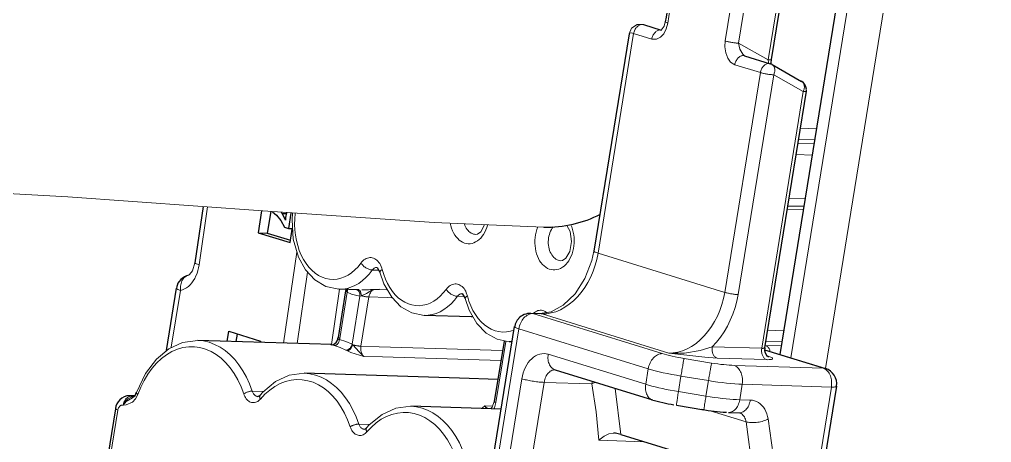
# Model space of a CAD drawing. Header units: millimetres. Extents: x 6 to 3615, y -854 to 0.
# Drawn here: x 82.34 to 88.2, y -125.72 to -123.17 of the extents above; entities that cross this region are included whole.
import ezdxf

# ---------------------------------------------------------------- set-up
doc = ezdxf.new("R2010")
doc.units = ezdxf.units.MM

msp = doc.modelspace()

# ---------------------------------------------------------------- linework, layer by layer
at = {"linetype": 'Continuous', "lineweight": 13}
for points in [[(87.3135, -119.2475), (87.2623, -119.2316), (87.3229, -118.8573), (87.9906, -119.0631), (86.9943, -125.2075)], [(87.2031, -125.2716), (88.2044, -119.0984)], [(86.5991, -123.2984), (86.7293, -122.4955), (86.3828, -122.3886), (86.259, -123.1507), (86.2526, -123.1915)], [(86.8094, -122.5084), (86.6791, -123.3113), (86.8576, -123.4127), (86.964, -122.758)], [(86.2123, -123.2333), (86.2307, -123.2084), (86.2376, -123.1835)], [(86.2376, -123.1835), (86.2376, -123.184), (86.2381, -123.185), (86.2396, -123.186), (86.2526, -123.1915)], [(86.1054, -123.2), (86.0676, -123.199), (86.0338, -123.2218), (86.0194, -123.2551)], [(86.1054, -123.2), (86.1014, -123.199), (86.0974, -123.1985), (86.0935, -123.199), (86.0895, -123.1995), (86.085, -123.2004), (86.081, -123.2024), (86.0771, -123.2049), (86.0731, -123.2074), (86.0691, -123.2104), (86.0656, -123.2144), (86.0621, -123.2183), (86.0592, -123.2223), (86.0562, -123.2273), (86.0537, -123.2323), (86.0512, -123.2372), (86.0497, -123.2427), (86.0482, -123.2482), (86.0467, -123.2536)], [(86.2526, -123.1915), (86.2431, -123.2258), (86.2277, -123.2551), (86.2078, -123.2765), (86.1839, -123.2879), (86.1561, -123.287)], [(86.2128, -123.2333), (86.2088, -123.2323), (86.2048, -123.2323), (86.2009, -123.2328), (86.1969, -123.2333), (86.1929, -123.2348), (86.1889, -123.2367), (86.1849, -123.2392), (86.181, -123.2417), (86.1775, -123.2452), (86.174, -123.2487), (86.1705, -123.2527), (86.1675, -123.2566), (86.1651, -123.2616), (86.1626, -123.2661), (86.1606, -123.271), (86.1586, -123.2765), (86.1571, -123.282), (86.1561, -123.287)], [(86.1561, -123.287), (86.0467, -123.2536), (85.8325, -124.5771), (86.5961, -124.8127), (86.8109, -123.4893), (86.6567, -123.4416)], [(86.0194, -123.2551), (86.0214, -123.2517), (86.0244, -123.2507), (86.0338, -123.2502), (86.0467, -123.2536)], [(86.5991, -123.2984), (86.5971, -123.3347), (86.6021, -123.3705), (86.6135, -123.4018), (86.6314, -123.4257), (86.6567, -123.4416)], [(86.5991, -123.2984), (86.6031, -123.2994), (86.6075, -123.3009), (86.612, -123.3019), (86.617, -123.3029), (86.6219, -123.3039), (86.6274, -123.3054), (86.6329, -123.3063), (86.6384, -123.3073), (86.6443, -123.3078), (86.6498, -123.3088), (86.6553, -123.3093), (86.6602, -123.3103), (86.6657, -123.3108), (86.6702, -123.3108), (86.6751, -123.3113), (86.6791, -123.3113)], [(86.6791, -123.3113), (86.6866, -123.3476), (86.704, -123.3784), (86.7154, -123.3879)], [(86.7154, -123.3879), (86.7114, -123.3869), (86.7075, -123.3869), (86.7035, -123.3869), (86.699, -123.3874), (86.695, -123.3889), (86.6906, -123.3904), (86.6866, -123.3929), (86.6826, -123.3953), (86.6791, -123.3988), (86.6751, -123.4023), (86.6722, -123.4063), (86.6687, -123.4107), (86.6662, -123.4152), (86.6632, -123.4202), (86.6612, -123.4252), (86.6592, -123.4306), (86.6577, -123.4361), (86.6567, -123.4416)], [(86.8576, -123.4127), (86.8616, -123.4127), (86.8646, -123.4127), (86.8675, -123.4127), (86.87, -123.4127), (86.872, -123.4122), (86.8735, -123.4117), (86.875, -123.4112), (86.8755, -123.4107), (86.876, -123.4103)], [(86.8695, -123.4356), (86.8656, -123.4346), (86.8616, -123.4341), (86.8571, -123.4346), (86.8531, -123.4351), (86.8491, -123.4366), (86.8447, -123.4381), (86.8407, -123.4406), (86.8367, -123.4431), (86.8332, -123.446), (86.8293, -123.45), (86.8263, -123.454), (86.8228, -123.458), (86.8198, -123.4629), (86.8173, -123.4679), (86.8153, -123.4729), (86.8134, -123.4784), (86.8119, -123.4838), (86.8109, -123.4893)], [(86.8909, -123.5022), (86.8929, -123.4973), (86.8944, -123.4923), (86.8959, -123.4873), (86.8969, -123.4823), (86.8969, -123.4774), (86.8974, -123.4724), (86.8969, -123.4674), (86.8959, -123.4629), (86.8949, -123.459), (86.8934, -123.455), (86.8914, -123.4515), (86.8894, -123.448), (86.8869, -123.4451), (86.8839, -123.4426), (86.881, -123.4406)], [(86.5205, -125.1409), (86.8188, -125.1498), (87.0694, -123.6036), (86.8909, -123.5022), (86.6761, -124.8257)], [(86.8109, -123.4893), (86.8148, -123.4903), (86.8193, -123.4913), (86.8238, -123.4928), (86.8288, -123.4938), (86.8337, -123.4948), (86.8392, -123.4958), (86.8447, -123.4968), (86.8501, -123.4978), (86.8556, -123.4987), (86.8616, -123.4997), (86.867, -123.5002), (86.872, -123.5007), (86.877, -123.5012), (86.882, -123.5017), (86.8869, -123.5022), (86.8909, -123.5022)], [(87.0694, -123.6036), (87.0714, -123.5987), (87.0734, -123.5937), (87.0744, -123.5887), (87.0754, -123.5833), (87.0759, -123.5783), (87.0759, -123.5738), (87.0754, -123.5688), (87.0749, -123.5644), (87.0734, -123.5604), (87.0719, -123.5564), (87.0704, -123.5524), (87.0679, -123.5495), (87.0654, -123.5465), (87.0624, -123.544), (87.0594, -123.542)], [(87.0694, -123.6036), (87.0729, -123.6036), (87.0763, -123.6036), (87.0793, -123.6036), (87.0818, -123.6036), (87.0838, -123.6031), (87.0853, -123.6027), (87.0868, -123.6022), (87.0873, -123.6017), (87.0878, -123.6012)], [(87.1504, -123.8274), (87.0515, -123.8239)], [(87.14, -123.894), (87.0406, -123.891)], [(87.1355, -123.9188), (87.0366, -123.9159)], [(87.1251, -123.9855), (87.0256, -123.9825)], [(81.7279, -124.1868), (82.6357, -124.238), (83.8105, -124.3225), (84.8446, -124.3911), (85.5023, -124.42)], [(83.4779, -124.2982), (83.4272, -124.6467)], [(86.9834, -124.2445), (87.0823, -124.2475)], [(84.2694, -124.7933), (84.1913, -124.7769), (84.1247, -124.7367), (84.069, -124.677), (84.0268, -124.6009), (83.995, -124.4931), (83.9875, -124.3752), (83.9905, -124.336)], [(84.0069, -124.337), (84.0039, -124.3698), (84.0029, -124.4031), (84.0044, -124.4359), (84.0079, -124.4687), (84.0134, -124.5005), (84.0213, -124.5313), (84.0312, -124.5607), (84.0432, -124.589), (84.0566, -124.6149), (84.072, -124.6392), (84.0889, -124.6611), (84.1073, -124.68), (84.1267, -124.6969), (84.1471, -124.7103), (84.1685, -124.7213), (84.1908, -124.7287), (84.2132, -124.7337), (84.2361, -124.7347), (84.2589, -124.7332), (84.2818, -124.7282), (84.3042, -124.7198), (84.3256, -124.7088), (84.3464, -124.6949), (84.3663, -124.678), (84.3852, -124.6581), (84.4026, -124.6362)], [(86.9724, -124.3106), (87.0719, -124.3141)], [(84.9415, -124.3961), (84.945, -124.412), (84.9495, -124.4269), (84.955, -124.4414), (84.9614, -124.4548), (84.9689, -124.4672), (84.9768, -124.4786), (84.9858, -124.4886), (84.9952, -124.4975), (85.0052, -124.505), (85.0156, -124.511), (85.0266, -124.5154), (85.038, -124.5184), (85.0494, -124.5194), (85.0609, -124.5194), (85.0723, -124.5174), (85.0832, -124.5139), (85.0942, -124.509), (85.1051, -124.5025), (85.1151, -124.4951), (85.1245, -124.4856), (85.1339, -124.4752), (85.1419, -124.4632), (85.1494, -124.4508), (85.1558, -124.4369), (85.1618, -124.4225), (85.1663, -124.4071)], [(85.0261, -124.4006), (85.0295, -124.4095), (85.0335, -124.418), (85.038, -124.4259), (85.043, -124.4334), (85.0484, -124.4399), (85.0539, -124.4458), (85.0599, -124.4508), (85.0663, -124.4553), (85.0733, -124.4588), (85.0803, -124.4612), (85.0872, -124.4627), (85.0942, -124.4632)], [(85.1484, -124.4066), (85.1245, -124.4473), (85.1051, -124.4612), (85.0942, -124.4637)], [(85.4685, -124.419), (85.4631, -124.4339), (85.4586, -124.4493), (85.4551, -124.4657), (85.4526, -124.4821), (85.4511, -124.499), (85.4511, -124.5154), (85.4521, -124.5323), (85.4541, -124.5487), (85.4571, -124.5647), (85.4616, -124.5806), (85.4665, -124.595), (85.473, -124.6089), (85.48, -124.6218), (85.4879, -124.6338), (85.4969, -124.6447), (85.5063, -124.6536), (85.5168, -124.6616), (85.5272, -124.6681), (85.5381, -124.673), (85.5496, -124.676), (85.561, -124.678), (85.5724, -124.678), (85.5839, -124.676), (85.5953, -124.673), (85.6067, -124.6681), (85.6177, -124.6616), (85.6281, -124.6541), (85.6376, -124.6447), (85.647, -124.6338), (85.6555, -124.6223), (85.6629, -124.6094), (85.6694, -124.5955), (85.6754, -124.5806), (85.6803, -124.5652), (85.6838, -124.5492), (85.6863, -124.5323), (85.6878, -124.5159), (85.6883, -124.499), (85.6878, -124.4821), (85.6858, -124.4657), (85.6828, -124.4498), (85.6788, -124.4339), (85.6734, -124.419), (85.6674, -124.4051)], [(85.562, -124.419), (85.556, -124.4269), (85.5511, -124.4349), (85.5461, -124.4438), (85.5421, -124.4538), (85.5386, -124.4637), (85.5362, -124.4742), (85.5342, -124.4851), (85.5327, -124.496), (85.5322, -124.507), (85.5322, -124.5179), (85.5332, -124.5294), (85.5347, -124.5398), (85.5371, -124.5502), (85.5401, -124.5607), (85.5441, -124.5701), (85.5486, -124.5791), (85.5536, -124.5875), (85.559, -124.595), (85.565, -124.6019), (85.5714, -124.6074), (85.5779, -124.6124), (85.5854, -124.6164), (85.5923, -124.6193), (85.6003, -124.6213), (85.6077, -124.6218)], [(85.6435, -124.4095), (85.6634, -124.4463), (85.6724, -124.506), (85.6614, -124.5661), (85.6381, -124.6059), (85.6187, -124.6198), (85.6077, -124.6218)], [(84.0153, -124.5716), (83.9363, -125.1185)], [(85.482, -124.9405), (85.5496, -124.9296), (85.6222, -124.8908), (85.6933, -124.8222), (85.7534, -124.7292), (85.7947, -124.6208), (85.8071, -124.5637)], [(85.4944, -124.943), (85.5217, -124.942), (85.5496, -124.937), (85.5774, -124.9291), (85.6053, -124.9176), (85.6321, -124.9027), (85.6585, -124.8843), (85.6838, -124.8634), (85.7082, -124.8391), (85.731, -124.8127), (85.7519, -124.7834), (85.7708, -124.7526), (85.7882, -124.7198), (85.8026, -124.6855), (85.8151, -124.6497), (85.825, -124.6139), (85.8325, -124.5771)], [(85.8071, -124.5637), (85.8076, -124.5652), (85.8086, -124.5666), (85.8106, -124.5681), (85.8131, -124.5696), (85.817, -124.5716), (85.8215, -124.5731), (85.8265, -124.5751), (85.8325, -124.5771)], [(83.3148, -124.8008), (83.3273, -124.7973), (83.3392, -124.7919), (83.3511, -124.7849), (83.3621, -124.7764), (83.373, -124.7665), (83.383, -124.7551), (83.3919, -124.7426), (83.4004, -124.7287), (83.4078, -124.7138), (83.4143, -124.6984), (83.4197, -124.6815), (83.4242, -124.6646), (83.4272, -124.6467)], [(83.4018, -124.6353), (83.3864, -124.684), (83.37, -124.7054), (83.3636, -124.7093)], [(83.4018, -124.6353), (83.4023, -124.6362), (83.4033, -124.6372), (83.4053, -124.6387), (83.4083, -124.6402), (83.4118, -124.6417), (83.4163, -124.6432), (83.4212, -124.6452), (83.4272, -124.6467)], [(84.5309, -124.676), (84.5279, -124.6661), (84.5244, -124.6566), (84.5205, -124.6477), (84.516, -124.6397), (84.5105, -124.6323), (84.505, -124.6253), (84.4991, -124.6193), (84.4926, -124.6144), (84.4857, -124.6104), (84.4787, -124.6069), (84.4712, -124.6049), (84.4638, -124.6034), (84.4568, -124.6034), (84.4494, -124.6039), (84.4419, -124.6059), (84.4344, -124.6089), (84.4275, -124.6124), (84.421, -124.6169), (84.4146, -124.6228), (84.4081, -124.6288), (84.4026, -124.6362)], [(84.4026, -124.6362), (84.4051, -124.6397), (84.4081, -124.6437), (84.4116, -124.6472), (84.4151, -124.6512), (84.419, -124.6546), (84.423, -124.6581), (84.4275, -124.6611), (84.432, -124.6641), (84.4364, -124.6671), (84.4409, -124.6696), (84.4454, -124.6715), (84.4499, -124.6735), (84.4543, -124.675), (84.4588, -124.6765), (84.4633, -124.6775), (84.4673, -124.678), (84.4712, -124.6785)], [(83.3636, -124.7093), (83.3576, -124.7113), (83.3516, -124.7138), (83.3462, -124.7168), (83.3407, -124.7213), (83.3357, -124.7257), (83.3313, -124.7312), (83.3273, -124.7372), (83.3238, -124.7441), (83.3208, -124.7511), (83.3183, -124.7585), (83.3163, -124.7665), (83.3153, -124.775), (83.3143, -124.7834), (83.3143, -124.7919), (83.3148, -124.8008)], [(84.08, -124.6909), (84.0178, -125.121)], [(84.2694, -124.7933), (84.2937, -124.7929), (84.3186, -124.7889), (84.3425, -124.7814), (84.3663, -124.7715), (84.3892, -124.7585), (84.4116, -124.7421), (84.4325, -124.7237), (84.4528, -124.7024), (84.4712, -124.6785)], [(84.5001, -124.6621), (84.4966, -124.6621), (84.4931, -124.6626), (84.4896, -124.6636), (84.4862, -124.6651), (84.4832, -124.6671), (84.4797, -124.6691), (84.4767, -124.672), (84.4737, -124.675), (84.4712, -124.6785)], [(84.513, -124.6795), (84.4712, -124.6785)], [(84.5309, -124.676), (84.5279, -124.6775), (84.5249, -124.6795), (84.5229, -124.6815), (84.5205, -124.6835), (84.519, -124.685), (84.518, -124.687), (84.517, -124.6884), (84.517, -124.6899), (84.517, -124.6914)], [(84.783, -124.9519), (84.7094, -124.937), (84.6433, -124.8992), (84.5881, -124.8426), (84.5413, -124.762), (84.517, -124.6914)], [(84.5309, -124.676), (84.5398, -124.7054), (84.5503, -124.7332), (84.5627, -124.7595), (84.5766, -124.7844), (84.592, -124.8068), (84.6094, -124.8272), (84.6273, -124.8451), (84.6467, -124.86), (84.6671, -124.8724), (84.6885, -124.8823), (84.7099, -124.8888), (84.7322, -124.8928), (84.7546, -124.8933), (84.7765, -124.8908), (84.7989, -124.8853), (84.8202, -124.8774), (84.8416, -124.8659), (84.8615, -124.852), (84.8809, -124.8351), (84.8993, -124.8162), (84.9162, -124.7948)], [(85.0445, -124.8341), (85.0415, -124.8247), (85.038, -124.8152), (85.034, -124.8063), (85.0295, -124.7978), (85.0241, -124.7904), (85.0186, -124.7839), (85.0121, -124.7779), (85.0057, -124.773), (84.9992, -124.7685), (84.9923, -124.7655), (84.9848, -124.763), (84.9773, -124.762), (84.9699, -124.7615), (84.9629, -124.7625), (84.9555, -124.7645), (84.948, -124.767), (84.9411, -124.771), (84.9346, -124.7754), (84.9281, -124.7809), (84.9217, -124.7874), (84.9162, -124.7948)], [(83.3148, -124.8008), (83.2592, -125.1438)], [(83.2895, -124.7874), (83.29, -124.7889), (83.291, -124.7904), (83.293, -124.7919), (83.296, -124.7933), (83.2994, -124.7953), (83.3039, -124.7968), (83.3089, -124.7988), (83.3148, -124.8008)], [(84.2739, -124.7938), (84.2256, -125.1274)], [(84.2734, -125.0961), (84.2744, -125.0897), (84.3196, -124.8112)], [(84.3102, -124.8028), (84.3102, -124.8033), (84.3107, -124.8038), (84.3116, -124.8043), (84.3126, -124.8053), (84.3141, -124.8058)], [(84.3196, -124.8112), (84.3206, -124.8078), (84.3211, -124.8048), (84.3211, -124.8013), (84.3211, -124.7983), (84.3211, -124.7948)], [(84.3196, -124.8112), (84.345, -124.8227), (84.3703, -124.8301), (84.3967, -124.8351)], [(84.3967, -124.8351), (84.3967, -124.8316), (84.3967, -124.8281), (84.3962, -124.8247), (84.3957, -124.8212), (84.3952, -124.8177), (84.3942, -124.8147), (84.3927, -124.8117), (84.3912, -124.8093), (84.3897, -124.8068), (84.3877, -124.8043), (84.3857, -124.8023), (84.3837, -124.8003), (84.3812, -124.7988), (84.3793, -124.7978), (84.3768, -124.7968)], [(84.4056, -124.8341), (84.4006, -124.8078), (84.3957, -124.8013), (84.3932, -124.7988), (84.3877, -124.7973)], [(84.4056, -124.8341), (84.4359, -124.8197), (84.4678, -124.8003), (84.4847, -124.7953)], [(84.4852, -124.7953), (84.4812, -124.7963), (84.4777, -124.7978), (84.4742, -124.7998), (84.4707, -124.8023), (84.4673, -124.8053), (84.4643, -124.8083), (84.4618, -124.8122), (84.4593, -124.8162), (84.4568, -124.8207), (84.4548, -124.8252), (84.4528, -124.8301), (84.4518, -124.8351), (84.4509, -124.8406)], [(84.5587, -124.7978), (84.4847, -124.7953)], [(84.9162, -124.7948), (84.9187, -124.7983), (84.9217, -124.8023), (84.9251, -124.8058), (84.9286, -124.8093), (84.9326, -124.8132), (84.9366, -124.8162), (84.9411, -124.8197), (84.945, -124.8227), (84.9495, -124.8252), (84.9545, -124.8277), (84.9589, -124.8301), (84.9634, -124.8321), (84.9679, -124.8336), (84.9724, -124.8351), (84.9768, -124.8361), (84.9808, -124.8366), (84.9848, -124.8371)], [(85.0136, -124.8202), (85.0102, -124.8207), (85.0067, -124.8212), (85.0032, -124.8222), (84.9997, -124.8237), (84.9967, -124.8257), (84.9933, -124.8277), (84.9903, -124.8306), (84.9873, -124.8336), (84.9848, -124.8366)], [(86.258, -125.1786), (86.2859, -125.1777), (86.3137, -125.1727), (86.3415, -125.1647), (86.3689, -125.1533), (86.3962, -125.1384), (86.4226, -125.12), (86.4479, -125.0991), (86.4723, -125.0747), (86.4947, -125.0484), (86.5156, -125.0191), (86.5349, -124.9882), (86.5518, -124.9554), (86.5668, -124.9211), (86.5792, -124.8853), (86.5891, -124.8495), (86.5961, -124.8127)], [(86.5205, -125.1409), (86.5459, -125.1135), (86.5697, -125.0832), (86.5916, -125.0509), (86.6115, -125.0166), (86.6294, -124.9808), (86.6448, -124.9435), (86.6582, -124.9047), (86.6687, -124.8654), (86.6761, -124.8257)], [(86.5961, -124.8127), (86.6001, -124.8137), (86.6045, -124.8152), (86.609, -124.8162), (86.614, -124.8172), (86.6195, -124.8182), (86.6244, -124.8197), (86.6299, -124.8207), (86.6354, -124.8217), (86.6413, -124.8222), (86.6468, -124.8232), (86.6523, -124.8237), (86.6572, -124.8247), (86.6627, -124.8252), (86.6672, -124.8252), (86.6722, -124.8257), (86.6761, -124.8257)], [(84.3544, -125.1289), (84.3494, -125.1254), (84.3967, -124.8351), (84.4056, -124.8341)], [(84.5896, -124.8451), (84.5617, -124.8441), (84.4509, -124.8406), (84.4026, -125.1364), (84.5135, -125.1399), (85.2563, -125.1632)], [(84.4056, -124.8341), (84.4086, -124.8346), (84.4121, -124.8356), (84.4151, -124.8361), (84.4185, -124.8366), (84.422, -124.8371), (84.4255, -124.8381), (84.429, -124.8386), (84.4325, -124.8391), (84.4359, -124.8391), (84.4389, -124.8396), (84.4424, -124.8401), (84.4454, -124.8401), (84.4479, -124.8406), (84.4509, -124.8406)], [(84.783, -124.9519), (84.8073, -124.9509), (84.8322, -124.947), (84.856, -124.94), (84.8799, -124.9301), (84.9028, -124.9166), (84.9251, -124.9007), (84.946, -124.8818), (84.9664, -124.8605), (84.9848, -124.8366)], [(85.0266, -124.8381), (84.9848, -124.8366)], [(85.0445, -124.8341), (85.0415, -124.8361), (85.0385, -124.8381), (85.036, -124.8401), (85.034, -124.8416), (85.0325, -124.8436), (85.0315, -124.8451), (85.0305, -124.847), (85.0305, -124.8485), (85.0305, -124.85)], [(85.2965, -125.1105), (85.2229, -125.0956), (85.1568, -125.0578), (85.1016, -125.0012), (85.0549, -124.9206), (85.0305, -124.85)], [(85.0445, -124.8341), (85.0539, -124.8649), (85.0648, -124.8943), (85.0778, -124.9216), (85.0927, -124.947), (85.1091, -124.9698), (85.1275, -124.9902), (85.1469, -125.0081), (85.1673, -125.023), (85.1886, -125.035), (85.211, -125.0439), (85.2339, -125.0494), (85.2567, -125.0519), (85.2801, -125.0509), (85.3035, -125.0464), (85.3259, -125.0389)], [(85.4387, -124.941), (85.4322, -124.941), (85.4253, -124.9425), (85.4183, -124.9445), (85.4114, -124.9475), (85.4044, -124.9509), (85.3979, -124.9554), (85.3915, -124.9609), (85.3855, -124.9669), (85.3795, -124.9733), (85.3746, -124.9808), (85.3696, -124.9887), (85.3656, -124.9967), (85.3616, -125.0051), (85.3587, -125.0141), (85.3562, -125.023), (85.3542, -125.0325)], [(85.4387, -124.941), (85.4327, -124.9395), (85.4268, -124.939)], [(86.2192, -125.1816), (85.4387, -124.941), (85.4944, -124.9425), (86.258, -125.1786)], [(85.5262, -124.9365), (85.5197, -124.9316), (85.5128, -124.9271), (85.5058, -124.9241), (85.4984, -124.9216), (85.4914, -124.9206), (85.4839, -124.9201), (85.4765, -124.9211), (85.469, -124.9226), (85.4621, -124.9256), (85.4546, -124.9291), (85.4482, -124.934), (85.4417, -124.9395)], [(85.4944, -124.9425), (85.4884, -124.9415), (85.482, -124.9405)], [(85.5317, -125.1856), (86.1198, -125.3666), (86.1347, -125.2731), (85.3542, -125.0325), (84.8769, -127.9781), (84.9411, -127.998), (85.3731, -125.3328)], [(85.3293, -125.0191), (85.3293, -125.0205), (85.3308, -125.022), (85.3328, -125.0235), (85.3353, -125.025), (85.3393, -125.027), (85.3433, -125.0285), (85.3487, -125.0305), (85.3542, -125.0325)], [(86.8541, -125.0409), (86.9536, -125.0439)], [(83.4188, -125.1026), (83.3278, -125.1145), (83.2438, -125.1533), (83.1692, -125.2154), (83.104, -125.3014), (83.0499, -125.4158)], [(83.7474, -125.4078), (83.7315, -125.3646), (83.7126, -125.3228), (83.6912, -125.2845), (83.6673, -125.2487), (83.6415, -125.2164), (83.6136, -125.1881), (83.5838, -125.1632), (83.553, -125.1424), (83.5207, -125.1259), (83.4874, -125.1135), (83.4531, -125.1056), (83.4188, -125.1026)], [(84.2406, -125.1334), (84.2435, -125.1334), (84.246, -125.1329), (84.2485, -125.1319), (84.251, -125.1309), (84.2535, -125.1299), (84.256, -125.1279), (84.2585, -125.1259), (84.2604, -125.124), (84.2629, -125.1215), (84.2649, -125.119), (84.2664, -125.116), (84.2684, -125.113), (84.2699, -125.11), (84.2709, -125.1066), (84.2719, -125.1031), (84.2729, -125.0996), (84.2734, -125.0961)], [(84.2644, -125.0842), (84.2644, -125.0847), (84.2649, -125.0852), (84.2659, -125.0857), (84.2669, -125.0867), (84.2684, -125.0872), (84.2704, -125.0882), (84.2724, -125.0887), (84.2744, -125.0897)], [(84.3494, -125.1254), (84.3121, -125.108), (84.2734, -125.0961)], [(85.2756, -125.1085), (85.216, -125.4759)], [(85.2965, -125.1105), (85.3144, -125.11)], [(86.8432, -125.1076), (86.9426, -125.1105)], [(83.6957, -125.4242), (83.6798, -125.381), (83.6609, -125.3402), (83.639, -125.3024), (83.6151, -125.2676), (83.5888, -125.2368), (83.5604, -125.21), (83.5301, -125.1866), (83.4988, -125.1682), (83.466, -125.1543), (83.4322, -125.1448), (83.3984, -125.1404), (83.3641, -125.1404), (83.3298, -125.1453), (83.296, -125.1553), (83.2626, -125.1692), (83.2308, -125.1881), (83.2, -125.2115), (83.1707, -125.2388), (83.1438, -125.2701), (83.1185, -125.3049), (83.0956, -125.3432), (83.0757, -125.384), (83.0583, -125.4277)], [(84.2406, -125.1334), (84.2227, -125.1284), (84.2217, -125.1279), (84.2212, -125.1279), (84.2217, -125.1274), (84.2227, -125.1274), (84.2291, -125.1274)], [(84.3121, -125.1607), (84.2768, -125.1443), (84.2406, -125.1334)], [(84.3121, -125.1607), (84.3151, -125.1607), (84.3176, -125.1603), (84.3206, -125.1593), (84.3236, -125.1583), (84.3266, -125.1568), (84.329, -125.1553), (84.332, -125.1528), (84.3345, -125.1508), (84.337, -125.1483), (84.3395, -125.1453), (84.342, -125.1424), (84.344, -125.1394), (84.3455, -125.1359), (84.3469, -125.1324), (84.3484, -125.1289), (84.3494, -125.1254)], [(84.3216, -125.1652), (84.3121, -125.1607)], [(84.3544, -125.1289), (84.34, -125.1543), (84.3286, -125.1632), (84.3216, -125.1652)], [(84.421, -125.1985), (84.342, -125.1742), (84.3216, -125.1652)], [(84.421, -125.1985), (84.3922, -125.1712), (84.3544, -125.1289)], [(84.3544, -125.1294), (84.3574, -125.1299), (84.3604, -125.1304), (84.3634, -125.1314), (84.3668, -125.1319), (84.3703, -125.1329), (84.3738, -125.1334), (84.3773, -125.1339), (84.3808, -125.1344), (84.3842, -125.1349), (84.3877, -125.1354), (84.3907, -125.1359), (84.3942, -125.1359), (84.3972, -125.1364), (84.4001, -125.1364), (84.4026, -125.1364)], [(84.4026, -125.1364), (84.4021, -125.1419), (84.4016, -125.1478), (84.4016, -125.1533), (84.4021, -125.1588), (84.4026, -125.1642), (84.4041, -125.1697), (84.4056, -125.1747), (84.4076, -125.1796), (84.4096, -125.1841), (84.4121, -125.1881), (84.4146, -125.1921), (84.418, -125.1955), (84.421, -125.1985)], [(85.5317, -125.1856), (85.5192, -125.1826), (85.5063, -125.1811), (85.4934, -125.1821), (85.4805, -125.1846), (85.4675, -125.1891), (85.4556, -125.1951), (85.4437, -125.203), (85.4322, -125.2125), (85.4213, -125.2234), (85.4114, -125.2358), (85.4024, -125.2492), (85.3945, -125.2642), (85.3875, -125.2806), (85.3815, -125.2975), (85.3766, -125.3149), (85.3731, -125.3328)], [(86.258, -125.1786), (86.354, -125.1781), (86.4479, -125.1627), (86.5205, -125.1409)], [(86.258, -125.1786), (86.4753, -125.204), (86.5499, -125.209)], [(86.5205, -125.1409), (86.52, -125.1458), (86.5195, -125.1513), (86.5195, -125.1568), (86.52, -125.1617), (86.5205, -125.1672), (86.5215, -125.1722), (86.523, -125.1772), (86.5245, -125.1816), (86.5265, -125.1861), (86.5285, -125.1906), (86.531, -125.1941), (86.5339, -125.1975), (86.5369, -125.2005), (86.5399, -125.2035), (86.5429, -125.2055), (86.5464, -125.2075), (86.5499, -125.209)], [(86.6523, -125.2532), (87.1897, -125.2696), (86.8362, -125.1607)], [(86.8188, -125.1503), (86.8178, -125.1553), (86.8178, -125.1607), (86.8178, -125.1657), (86.8178, -125.1712), (86.8188, -125.1762), (86.8198, -125.1816), (86.8208, -125.1861), (86.8228, -125.1911), (86.8248, -125.1955), (86.8268, -125.1995), (86.8293, -125.2035), (86.8317, -125.207), (86.8347, -125.21), (86.8377, -125.2125), (86.8412, -125.2149), (86.8447, -125.2169), (86.8482, -125.2179)], [(86.8188, -125.1503), (86.8223, -125.1503), (86.8253, -125.1503), (86.8283, -125.1498), (86.8308, -125.1498), (86.8327, -125.1493), (86.8347, -125.1488), (86.8357, -125.1488), (86.8367, -125.1478), (86.8367, -125.1473)], [(86.8392, -125.1324), (86.8417, -125.1324), (86.9386, -125.1354)], [(86.87, -125.1692), (86.8685, -125.1642), (86.867, -125.1593), (86.8651, -125.1553), (86.8631, -125.1508), (86.8606, -125.1468), (86.8576, -125.1433), (86.8546, -125.1404), (86.8516, -125.1379), (86.8487, -125.1354), (86.8452, -125.1339), (86.8417, -125.1324)], [(85.2463, -125.2239), (84.5319, -125.202), (84.421, -125.1985)], [(85.5317, -125.1856), (85.5307, -125.1941), (85.5302, -125.2025), (85.5302, -125.211), (85.5312, -125.2194), (85.5322, -125.2274), (85.5342, -125.2348), (85.5366, -125.2418), (85.5396, -125.2487), (85.5431, -125.2552), (85.5471, -125.2607), (85.5516, -125.2656), (85.556, -125.2701), (85.5615, -125.2736), (85.567, -125.2766), (85.5729, -125.2791)], [(86.2192, -125.1816), (86.2123, -125.1821), (86.2053, -125.1831), (86.1984, -125.1851), (86.1914, -125.1881), (86.1849, -125.1921), (86.1785, -125.1965), (86.172, -125.2015), (86.1661, -125.2075), (86.1601, -125.2144), (86.1551, -125.2214), (86.1501, -125.2294), (86.1462, -125.2378), (86.1422, -125.2463), (86.1392, -125.2552), (86.1367, -125.2642), (86.1347, -125.2731)], [(86.2192, -125.1816), (86.2327, -125.1856), (86.2471, -125.1896), (86.2625, -125.1936), (86.2789, -125.197), (86.2963, -125.201), (86.3142, -125.2045), (86.3321, -125.208), (86.3505, -125.211)], [(86.3505, -125.211), (86.3505, -125.2129), (86.3495, -125.2154), (86.349, -125.2189), (86.348, -125.2229), (86.347, -125.2279), (86.346, -125.2338), (86.345, -125.2403), (86.3435, -125.2473), (86.3425, -125.2547), (86.3411, -125.2632), (86.3396, -125.2716), (86.3381, -125.2806), (86.3366, -125.2895), (86.3351, -125.2985), (86.3336, -125.3079), (86.3321, -125.3174)], [(86.3505, -125.211), (86.5165, -125.2383)], [(86.5165, -125.2383), (86.5161, -125.2398), (86.5156, -125.2423), (86.5151, -125.2453), (86.5141, -125.2492), (86.5136, -125.2537), (86.5126, -125.2587), (86.5116, -125.2647), (86.5101, -125.2711), (86.5091, -125.2781), (86.5076, -125.2855), (86.5061, -125.2935), (86.5051, -125.3014), (86.5036, -125.3099), (86.5021, -125.3183), (86.5006, -125.3268), (86.4991, -125.3357), (86.4977, -125.3442)], [(86.5165, -125.2383), (86.5349, -125.2413), (86.5533, -125.2438), (86.5717, -125.2463), (86.5896, -125.2482), (86.6065, -125.2502), (86.6229, -125.2512), (86.6379, -125.2522), (86.6523, -125.2532)], [(86.5499, -125.209), (86.8482, -125.2179)], [(86.8462, -125.1955), (86.8491, -125.196), (86.8516, -125.1965), (86.8541, -125.197)], [(86.8482, -125.2179), (86.8561, -125.2184), (86.8631, -125.2179), (86.869, -125.2179), (86.874, -125.2174), (86.8785, -125.2164), (86.8815, -125.2154), (86.8835, -125.2144), (86.8844, -125.2129), (86.8844, -125.2115), (86.883, -125.2095), (86.881, -125.208), (86.8775, -125.206), (86.873, -125.2035), (86.8675, -125.2015), (86.8616, -125.199), (86.8541, -125.197)], [(85.5739, -125.2791), (85.5675, -125.2796), (85.5615, -125.2806), (85.5555, -125.2821), (85.5496, -125.285), (85.5441, -125.288), (85.5386, -125.2925), (85.5337, -125.297), (85.5287, -125.3024), (85.5242, -125.3089), (85.5202, -125.3154), (85.5163, -125.3223), (85.5133, -125.3303), (85.5103, -125.3382), (85.5083, -125.3462), (85.5068, -125.3551)], [(86.1347, -125.2731), (86.1546, -125.2791), (86.1765, -125.285), (86.1999, -125.2905), (86.2242, -125.2965), (86.2501, -125.3019), (86.2769, -125.3074), (86.3043, -125.3124), (86.3321, -125.3174)], [(86.701, -125.3666), (86.7025, -125.3576), (86.703, -125.3487), (86.703, -125.3402), (86.7025, -125.3313), (86.7015, -125.3223), (86.6995, -125.3144), (86.6975, -125.3059), (86.6945, -125.298), (86.6915, -125.2905), (86.6876, -125.284), (86.6836, -125.2776), (86.6791, -125.2716), (86.6741, -125.2666), (86.6692, -125.2622), (86.6637, -125.2582), (86.6582, -125.2552), (86.6523, -125.2532)], [(87.2031, -125.2716), (87.1967, -125.2701), (87.1897, -125.2696)], [(87.2389, -125.383), (87.2399, -125.3745), (87.2404, -125.3656), (87.2404, -125.3566), (87.2399, -125.3477), (87.2389, -125.3392), (87.2374, -125.3308), (87.2349, -125.3228), (87.2325, -125.3149), (87.229, -125.3074), (87.2255, -125.3004), (87.2215, -125.294), (87.217, -125.2885), (87.2121, -125.283), (87.2066, -125.2786), (87.2016, -125.2751), (87.1957, -125.2721), (87.1897, -125.2696)], [(84.0606, -125.3004), (83.9706, -125.3119), (83.8881, -125.3497), (83.811, -125.4133), (83.7946, -125.4312)], [(84.338, -125.6226), (84.3221, -125.5799), (84.3037, -125.5401), (84.2823, -125.5028), (84.2589, -125.4685), (84.2336, -125.4377), (84.2058, -125.4108), (84.1764, -125.3879), (84.1461, -125.3691), (84.1143, -125.3546), (84.0815, -125.3447), (84.0482, -125.3387), (84.0143, -125.3377), (83.981, -125.3417), (83.9477, -125.3497), (83.9149, -125.3626), (83.8831, -125.3795), (83.8528, -125.4009), (83.8234, -125.4262), (83.7961, -125.4551)], [(84.3892, -125.6062), (84.3733, -125.5625), (84.3544, -125.5212), (84.333, -125.4824), (84.3092, -125.4471), (84.2833, -125.4148), (84.2555, -125.386), (84.2256, -125.3611), (84.1948, -125.3402), (84.1625, -125.3238), (84.1292, -125.3114), (84.0954, -125.3039), (84.0606, -125.3004)], [(85.7952, -125.3641), (85.5068, -125.3551), (85.0812, -127.9772)], [(85.3731, -125.3328), (85.3795, -125.3348), (85.386, -125.3367), (85.3935, -125.3387), (85.4009, -125.3402), (85.4089, -125.3422), (85.4173, -125.3437), (85.4258, -125.3452), (85.4342, -125.3467), (85.4432, -125.3482), (85.4516, -125.3497), (85.4606, -125.3507), (85.469, -125.3522), (85.477, -125.3527), (85.4849, -125.3536), (85.4929, -125.3541), (85.4999, -125.3546), (85.5068, -125.3551)], [(85.7987, -125.3487), (85.7967, -125.3561), (85.7952, -125.3641)], [(85.817, -125.3546), (85.8091, -125.3571), (85.8021, -125.3606), (85.7952, -125.3641)], [(86.3321, -125.3174), (86.3167, -125.4108), (86.4827, -125.4382), (86.4977, -125.3442), (86.3321, -125.3174)], [(86.4977, -125.3442), (86.5255, -125.3487), (86.5533, -125.3527), (86.5807, -125.3561), (86.607, -125.3596), (86.6324, -125.3621), (86.6567, -125.3641), (86.6801, -125.3656), (86.701, -125.3666)], [(83.0499, -125.4158), (83.0499, -125.4168), (83.0499, -125.4178), (83.0504, -125.4193), (83.0509, -125.4203), (83.0518, -125.4218), (83.0533, -125.4232), (83.0548, -125.4247), (83.0563, -125.4262), (83.0583, -125.4277)], [(83.7474, -125.4078), (83.7444, -125.4078), (83.7414, -125.4083), (83.7384, -125.4083), (83.7349, -125.4088), (83.7315, -125.4098), (83.728, -125.4103), (83.7245, -125.4113), (83.721, -125.4123), (83.7175, -125.4138), (83.7141, -125.4148), (83.7106, -125.4163), (83.7071, -125.4178), (83.7041, -125.4193), (83.7011, -125.4213), (83.6982, -125.4228), (83.6957, -125.4242)], [(83.7474, -125.4078), (83.7494, -125.4123), (83.7513, -125.4168), (83.7533, -125.4208), (83.7558, -125.4247), (83.7583, -125.4277), (83.7613, -125.4307), (83.7643, -125.4332), (83.7678, -125.4357), (83.7707, -125.4372), (83.7742, -125.4387), (83.7777, -125.4392), (83.7817, -125.4397)], [(83.7474, -125.4078), (83.814, -125.4103)], [(85.8374, -125.7036), (85.82, -125.5321), (85.7952, -125.3641)], [(85.9697, -125.6693), (85.9359, -125.3909)], [(86.1198, -125.3666), (86.1183, -125.3755), (86.1178, -125.384), (86.1183, -125.3924), (86.1188, -125.4004), (86.1203, -125.4083), (86.1218, -125.4163), (86.1243, -125.4232), (86.1273, -125.4302), (86.1308, -125.4362), (86.1347, -125.4421), (86.1392, -125.4471), (86.1442, -125.4516), (86.1491, -125.4551), (86.1551, -125.458), (86.1606, -125.4605)], [(86.1198, -125.3666), (86.1372, -125.372), (86.1561, -125.377), (86.1765, -125.3825), (86.1979, -125.3875), (86.2207, -125.3924), (86.2436, -125.3974), (86.2675, -125.4019), (86.2923, -125.4063), (86.3167, -125.4108)], [(86.3167, -125.4108), (86.3152, -125.4198), (86.3137, -125.4282), (86.3127, -125.4367), (86.3112, -125.4446), (86.3102, -125.4526), (86.3092, -125.4595), (86.3082, -125.466), (86.3072, -125.472), (86.3062, -125.4774), (86.3058, -125.4819), (86.3053, -125.4859), (86.3053, -125.4889), (86.3048, -125.4909), (86.3048, -125.4924), (86.3048, -125.4929)], [(86.446, -128.274), (86.7616, -128.2839), (86.7716, -128.2635), (87.2389, -125.383), (86.701, -125.3666), (86.6861, -125.46), (86.7497, -125.462)], [(87.2389, -125.383), (87.2449, -125.383), (87.2504, -125.383), (87.2548, -125.383), (87.2588, -125.3825), (87.2623, -125.382), (87.2653, -125.3815), (87.2673, -125.3805), (87.2688, -125.3795), (87.2692, -125.3785)], [(83.02, -125.4372), (83.0156, -125.4372), (83.0116, -125.4382), (83.0076, -125.4392), (83.0031, -125.4411), (82.9991, -125.4431), (82.9952, -125.4461), (82.9912, -125.4491), (82.9877, -125.4526), (82.9842, -125.4566), (82.9812, -125.461), (82.9783, -125.466), (82.9758, -125.4705), (82.9738, -125.4759), (82.9718, -125.4809), (82.9703, -125.4864), (82.9693, -125.4919)], [(83.0583, -125.4277), (83.0444, -125.4546), (83.025, -125.4745), (82.9867, -125.4894), (82.9698, -125.4924)], [(82.9698, -125.4924), (82.9798, -125.4715), (82.9957, -125.4556), (83.0205, -125.4426), (83.033, -125.4411)], [(83.026, -125.4471), (82.9872, -125.471), (82.9698, -125.4924)], [(83.02, -125.4372), (83.0136, -125.4357), (83.0076, -125.4352)], [(83.0374, -125.4377), (83.02, -125.4372), (83.033, -125.4411)], [(83.6957, -125.4242), (83.6987, -125.4322), (83.7021, -125.4397), (83.7061, -125.4466), (83.7106, -125.4531), (83.7151, -125.4585), (83.7205, -125.4635), (83.726, -125.468), (83.7315, -125.4715), (83.7374, -125.474), (83.7434, -125.4759), (83.7494, -125.4769), (83.7558, -125.4769), (83.7618, -125.4764), (83.7683, -125.475), (83.7742, -125.4725), (83.7802, -125.4695), (83.7857, -125.4655), (83.7911, -125.4605), (83.7961, -125.4551)], [(83.7946, -125.4312), (83.7936, -125.4332), (83.7926, -125.4347), (83.7921, -125.4372), (83.7916, -125.4392), (83.7916, -125.4416), (83.7921, -125.4441), (83.7926, -125.4471), (83.7936, -125.4496), (83.7946, -125.4526), (83.7961, -125.4551)], [(85.206, -125.4705), (85.1931, -125.5038), (85.1852, -125.5117), (85.1817, -125.5132)], [(85.206, -125.4705), (85.206, -125.471), (85.2065, -125.4715), (85.2075, -125.4725), (85.2085, -125.473), (85.21, -125.4735), (85.212, -125.4745), (85.214, -125.475), (85.216, -125.4759)], [(86.4827, -125.4382), (86.4812, -125.4471), (86.4798, -125.4556), (86.4783, -125.464), (86.4773, -125.472), (86.4763, -125.4799), (86.4748, -125.4869), (86.4738, -125.4933), (86.4733, -125.4993), (86.4723, -125.5048), (86.4718, -125.5093), (86.4713, -125.5132), (86.4708, -125.5162), (86.4708, -125.5182), (86.4708, -125.5197)], [(86.4827, -125.4382), (86.5071, -125.4421), (86.532, -125.4456), (86.5563, -125.4486), (86.5802, -125.4516), (86.6036, -125.4541), (86.6259, -125.4561), (86.6468, -125.458), (86.6672, -125.459), (86.6861, -125.46)], [(86.619, -125.5356), (86.6249, -125.5356), (86.6309, -125.5346), (86.6369, -125.5326), (86.6428, -125.5301), (86.6483, -125.5267), (86.6538, -125.5227), (86.6592, -125.5177), (86.6642, -125.5122), (86.6687, -125.5063), (86.6727, -125.4993), (86.6761, -125.4924), (86.6796, -125.4849), (86.6821, -125.4769), (86.6846, -125.4685), (86.6861, -125.46)], [(86.6826, -125.5376), (86.6886, -125.5376), (86.695, -125.5366), (86.701, -125.5346), (86.7065, -125.5321), (86.7124, -125.5286), (86.7179, -125.5247), (86.7229, -125.5197), (86.7278, -125.5142), (86.7323, -125.5083), (86.7363, -125.5013), (86.7403, -125.4943), (86.7433, -125.4869), (86.7457, -125.4789), (86.7482, -125.4705), (86.7497, -125.462)], [(86.8581, -125.5754), (86.8546, -125.5595), (86.8501, -125.5441), (86.8442, -125.5301), (86.8372, -125.5167), (86.8293, -125.5048), (86.8198, -125.4938), (86.8099, -125.4849), (86.7994, -125.4769), (86.7875, -125.471), (86.7756, -125.466), (86.7626, -125.463), (86.7497, -125.462)], [(82.9375, -125.5217), (82.6462, -127.3184)], [(82.9226, -125.5137), (82.9226, -125.5142), (82.9231, -125.5152), (82.9246, -125.5162), (82.9261, -125.5172), (82.9281, -125.5182), (82.931, -125.5192), (82.934, -125.5202), (82.9375, -125.5217)], [(82.9693, -125.4919), (82.9668, -125.4914), (82.9643, -125.4914), (82.9619, -125.4914), (82.9594, -125.4919), (82.9569, -125.4924), (82.9549, -125.4933), (82.9524, -125.4948), (82.9504, -125.4963), (82.9484, -125.4983), (82.9464, -125.5008), (82.9445, -125.5033), (82.943, -125.5058), (82.9415, -125.5088), (82.94, -125.5117), (82.939, -125.5147), (82.938, -125.5182), (82.9375, -125.5217)], [(82.9693, -125.4919), (82.9698, -125.4924)], [(84.7029, -125.4983), (84.6129, -125.5103), (84.5304, -125.5475), (84.4528, -125.6112), (84.4369, -125.6296)], [(85.0315, -125.8041), (85.0151, -125.7603), (84.9962, -125.7191), (84.9749, -125.6803), (84.951, -125.645), (84.9251, -125.6127), (84.8973, -125.5843), (84.868, -125.5595), (84.8366, -125.5386), (84.8043, -125.5217), (84.771, -125.5098), (84.7372, -125.5018), (84.7029, -125.4983)], [(85.1966, -125.4978), (85.1504, -125.4963)], [(85.1504, -125.4968), (85.1528, -125.4998), (85.1553, -125.5033), (85.1583, -125.5058), (85.1613, -125.5083), (85.1643, -125.5103), (85.1678, -125.5117), (85.1707, -125.5132)], [(85.2036, -125.5142), (85.207, -125.5073), (85.21, -125.4998), (85.2125, -125.4919), (85.2145, -125.4839), (85.216, -125.4759)], [(86.5076, -125.5257), (86.7249, -125.5923)], [(84.9798, -125.8205), (84.9639, -125.7782), (84.9455, -125.7379), (84.9241, -125.7007), (84.9008, -125.6669), (84.8754, -125.636), (84.8476, -125.6092), (84.8183, -125.5858), (84.7879, -125.5669), (84.7561, -125.5525), (84.7233, -125.5426), (84.69, -125.5371), (84.6562, -125.5361), (84.6229, -125.5396), (84.5896, -125.548), (84.5567, -125.5605), (84.5254, -125.5774), (84.4946, -125.5987), (84.4653, -125.6241), (84.4379, -125.6534)], [(86.446, -128.274), (86.5722, -127.9876), (86.6801, -127.6918), (86.7686, -127.389), (86.8367, -127.0818), (86.8839, -126.7735), (86.9098, -126.4658), (86.9138, -126.162), (86.8969, -125.8642), (86.8581, -125.5754)], [(86.7249, -125.5923), (86.7229, -125.5843), (86.7204, -125.5769), (86.7179, -125.5699), (86.7144, -125.5629), (86.7099, -125.557), (86.7055, -125.552), (86.7005, -125.547), (86.6955, -125.5431), (86.6896, -125.5401), (86.6836, -125.5381)], [(86.7249, -125.5923), (86.7308, -125.5943), (86.7378, -125.5953), (86.7447, -125.5963), (86.7527, -125.5973), (86.7607, -125.5973), (86.7686, -125.5973), (86.7776, -125.5968), (86.786, -125.5963), (86.795, -125.5953), (86.8034, -125.5938), (86.8119, -125.5918), (86.8208, -125.5898), (86.8288, -125.5873), (86.8367, -125.5848), (86.8442, -125.5818), (86.8516, -125.5789), (86.8581, -125.5754)], [(84.3892, -125.6062), (84.3867, -125.6062), (84.3837, -125.6062), (84.3803, -125.6067), (84.3768, -125.6072), (84.3733, -125.6077), (84.3698, -125.6087), (84.3663, -125.6097), (84.3629, -125.6107), (84.3594, -125.6117), (84.3559, -125.6132), (84.3524, -125.6147), (84.3489, -125.6161), (84.346, -125.6176), (84.343, -125.6191), (84.3405, -125.6206), (84.338, -125.6226)], [(84.338, -125.6226), (84.341, -125.6301), (84.344, -125.6375), (84.3479, -125.6445), (84.3524, -125.6509), (84.3574, -125.6564), (84.3624, -125.6614), (84.3678, -125.6659), (84.3733, -125.6693), (84.3793, -125.6718), (84.3852, -125.6738), (84.3917, -125.6748), (84.3977, -125.6753), (84.4041, -125.6743), (84.4101, -125.6728), (84.4161, -125.6703), (84.422, -125.6674), (84.4275, -125.6634), (84.433, -125.6589), (84.4379, -125.6534)], [(84.3892, -125.6062), (84.3912, -125.6107), (84.3932, -125.6147), (84.3952, -125.6186), (84.3977, -125.6226), (84.4001, -125.6261), (84.4031, -125.6291), (84.4061, -125.6316), (84.4096, -125.6335), (84.4131, -125.635), (84.4165, -125.6365), (84.42, -125.6375), (84.4235, -125.6375)], [(84.4558, -125.6082), (84.3892, -125.6062)], [(84.4369, -125.6296), (84.4354, -125.6311), (84.4344, -125.633), (84.4339, -125.635), (84.4339, -125.637), (84.4339, -125.6395), (84.4339, -125.6425), (84.4344, -125.645), (84.4354, -125.6475), (84.4364, -125.6504), (84.4379, -125.6534)], [(86.2874, -128.2904), (86.4186, -128.006), (86.531, -127.7117), (86.6234, -127.4094), (86.695, -127.1027), (86.7447, -126.7934), (86.7731, -126.4852), (86.779, -126.1804), (86.7631, -125.8821), (86.7249, -125.5923)], [(85.9269, -125.6599), (85.8966, -125.6649), (85.8683, -125.6783), (85.8374, -125.7036)], [(85.8374, -125.7036), (86.1089, -125.7121)]]:
    msp.add_lwpolyline(points, dxfattribs=at)
at = {"linetype": 'Continuous', "lineweight": 30}
for points in [[(86.9302, -125.1876), (87.8932, -119.2495)], [(86.3674, -122.3806), (86.2421, -123.1542), (86.2376, -123.1835)], [(86.9824, -122.755), (86.876, -123.4103)], [(86.1054, -123.2), (86.2128, -123.2333)], [(86.0194, -123.2551), (85.8071, -124.5637)], [(86.7154, -123.3879), (86.8695, -123.4356)], [(86.881, -123.4406), (87.0594, -123.542)], [(86.8367, -125.1473), (87.0878, -123.6012)], [(83.4516, -124.2962), (83.4018, -124.6353)], [(86.9759, -124.2912), (87.0749, -124.2942)], [(83.8036, -124.322), (83.7822, -124.4538), (83.9751, -124.5129), (83.988, -124.4324)], [(83.8587, -124.326), (83.8379, -124.4553), (83.9771, -124.4985)], [(83.8702, -124.327), (83.8935, -124.3469), (83.9194, -124.3797), (83.9423, -124.4205), (83.9651, -124.4274)], [(83.9522, -124.3404), (83.9288, -124.3399), (83.9219, -124.331)], [(83.9532, -124.333), (83.9487, -124.3618), (83.9482, -124.3777), (83.9288, -124.3399)], [(83.98, -124.335), (83.9651, -124.4274), (83.9885, -124.4279)], [(83.7822, -124.4538), (83.8379, -124.4553)], [(84.4996, -124.6621), (84.517, -124.6914)], [(83.2895, -124.7874), (83.2288, -125.1632)], [(84.3112, -124.7948), (84.3102, -124.8028), (84.2644, -125.0842)], [(84.3902, -124.7973), (84.2694, -124.7933)], [(85.0131, -124.8202), (85.0305, -124.85)], [(85.4268, -124.939), (85.482, -124.9405)], [(85.0748, -124.9609), (85.0673, -124.9609), (84.783, -124.9519)], [(83.5952, -125.108), (83.6052, -125.0474), (83.7976, -125.1071), (83.7966, -125.114)], [(83.6509, -125.1095), (83.6584, -125.0638)], [(84.8516, -127.9647), (85.3293, -125.0191)], [(84.2271, -125.1274), (83.4188, -125.1026)], [(85.2652, -125.1071), (85.206, -125.4705)], [(85.3144, -125.111), (85.2965, -125.1105)], [(86.8362, -125.1588), (87.2031, -125.2716)], [(85.5729, -125.2791), (86.1606, -125.4605)], [(85.2279, -125.3367), (84.9962, -125.3293), (84.0606, -125.3004)], [(87.2692, -125.3785), (86.8009, -128.265)], [(83.0389, -125.4362), (83.0076, -125.4352)], [(82.9226, -125.5137), (82.6308, -127.3105)], [(85.2488, -125.5157), (84.7029, -125.4983)], [(86.3048, -125.4929), (86.4708, -125.5197)], [(86.619, -125.5356), (86.6826, -125.5376), (86.6836, -125.5381)], [(85.9697, -125.6693), (86.4514, -125.818)]]:
    msp.add_lwpolyline(points, dxfattribs=at)
at = {"linetype": 'Continuous', "lineweight": 13}
for centre, radius, start, end in [((86.9605, -123.4073), 0.1029, -177, -166), ((84.3474, -124.7759), 0.0447, -138, -128), ((84.4076, -123.2681), 1.5293, -90, -86), ((84.2699, -125.1076), 0.0114, 73, 168), ((85.1732, -125.546), 0.0542, 115, 141), ((85.1871, -125.4869), 0.0383, -165, -137)]:
    msp.add_arc(centre, radius, start, end, dxfattribs=at)
at = {"linetype": 'Continuous', "lineweight": 30}
for centre, radius, start, end in [((86.9938, -123.4306), 0.1193, 170, -177), ((86.8611, -123.4699), 0.0353, 56, 76), ((87.0296, -123.5922), 0.0587, 3, 61), ((87.0281, -123.5922), 0.0607, -8, 2), ((85.5187, -123.6966), 0.7239, -91, -63), ((83.3849, -124.8033), 0.0964, 102, 169), ((84.33, -124.7963), 0.0189, 176, -150), ((84.2848, -124.7973), 0.0308, -15, 6), ((85.4248, -125.037), 0.0979, 89, 137), ((85.4208, -125.0335), 0.0925, 136, 171), ((84.2237, -125.0897), 0.0383, -86, -24), ((84.1536, -125.0643), 0.1134, -21, -10), ((86.8874, -125.1573), 0.0512, 169, -123), ((87.1748, -125.3631), 0.096, -9, 73), ((82.9962, -125.3994), 0.0562, -58, -16), ((83.0225, -125.5286), 0.1014, 137, 171), ((83.0066, -125.5147), 0.0795, 89, 137), ((83.7782, -125.4198), 0.0204, -80, -34), ((86.5185, -124.1918), 1.3185, -106, -100), ((86.6612, -124.4737), 1.0629, -101, -93), ((84.42, -125.6176), 0.0204, -80, -34), ((85.9229, -125.733), 0.0736, 78, 87), ((85.8354, -126.1392), 0.4887, 74, 78)]:
    msp.add_arc(centre, radius, start, end, dxfattribs=at)

doc.saveas('drawing.dxf')
